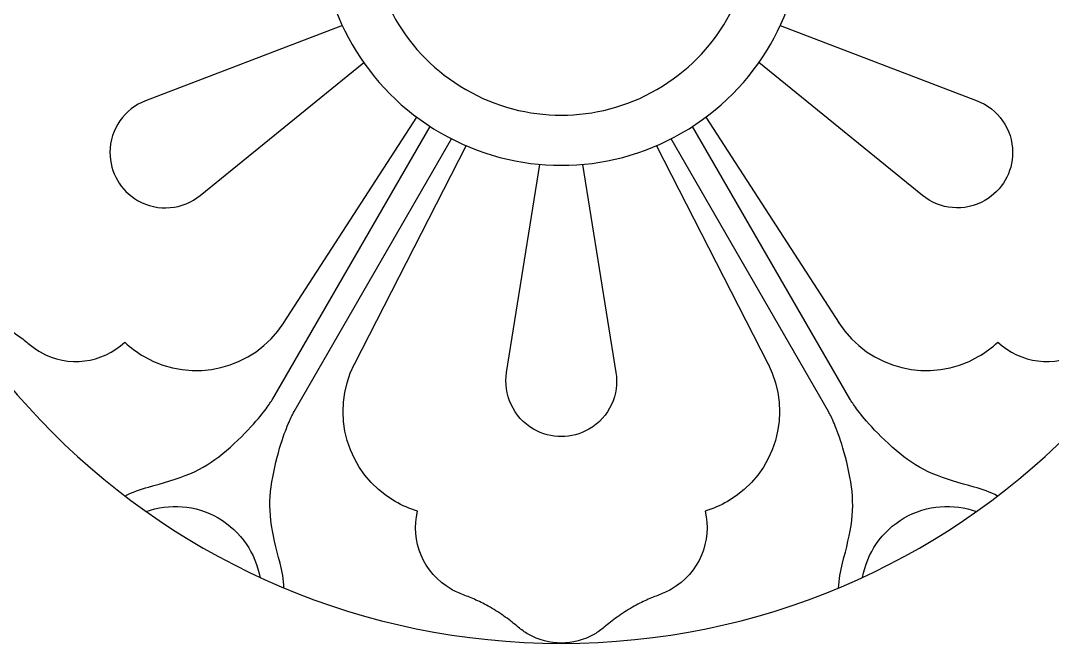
# Model space of a CAD drawing. Extents: x -106 to 93, y -17 to 204.
# Drawn here: x -31.1 to 20.3, y 62.9 to 94 of the extents above; entities that cross this region are included whole.
import ezdxf

# ---------------------------------------------------------------- set-up
doc = ezdxf.new("R2010")
doc.units = 0
doc.header["$MEASUREMENT"] = 0
doc.layers.add('LAYER_1', color=7, linetype='CONTINUOUS')

msp = doc.modelspace()

# ---------------------------------------------------------------- linework, layer by layer
at = {"layer": 'LAYER_1'}
for points, knots in [([(-4.1535, 62.9348), (-23.9765, 62.9348), (-40.0462, 79.0045), (-40.0462, 98.8275), (-40.0462, 98.8275), (-40.0462, 118.6504), (-23.9765, 134.7201), (-4.1535, 134.7201), (-4.1535, 134.7201), (15.6696, 134.7201), (31.7392, 118.6504), (31.7392, 98.8275), (31.7392, 98.8275), (31.7392, 79.0045), (15.6696, 62.9348), (-4.1535, 62.9348)], [0, 0, 0, 0, 0.2, 0.2, 0.2, 0.2, 0.4, 0.4, 0.4, 0.4, 0.6, 0.6, 0.6, 0.6, 1, 1, 1, 1]), ([(6.2763, 92.8057), (5.2547, 91.0325), (3.767, 89.4962), (1.8671, 88.3993), (1.8671, 88.3993), (-0.0327, 87.3024), (-2.1071, 86.7822), (-4.1536, 86.784), (-4.1536, 86.784), (-6.1999, 86.7822), (-8.2743, 87.3025), (-10.1742, 88.3993), (-10.1742, 88.3993), (-12.074, 89.4962), (-13.5618, 91.0326), (-14.5833, 92.8058), (-14.5833, 92.8058), (-15.6082, 94.5771), (-16.1948, 96.6337), (-16.1948, 98.8274), (-16.1948, 98.8274), (-16.1948, 101.0212), (-15.6081, 103.0778), (-14.5832, 104.849), (-14.5832, 104.849), (-13.5617, 106.6222), (-12.0739, 108.1586), (-10.1741, 109.2554), (-10.1741, 109.2554), (-8.2743, 110.3523), (-6.1999, 110.8725), (-4.1535, 110.8706), (-4.1535, 110.8706), (-2.107, 110.8725), (-0.0326, 110.3522), (1.8672, 109.2554), (1.8672, 109.2554), (3.767, 108.1586), (5.2548, 106.6221), (6.2763, 104.849), (6.2763, 104.849), (7.3012, 103.0776), (7.8878, 101.021), (7.8878, 98.8273), (7.8878, 98.8273), (7.8878, 96.6336), (7.3011, 94.5769), (6.2763, 92.8057)], [0, 0, 0, 0, 0.0769231, 0.0769231, 0.0769231, 0.0769231, 0.1538462, 0.1538462, 0.1538462, 0.1538462, 0.2307692, 0.2307692, 0.2307692, 0.2307692, 0.3076923, 0.3076923, 0.3076923, 0.3076923, 0.3846154, 0.3846154, 0.3846154, 0.3846154, 0.4615385, 0.4615385, 0.4615385, 0.4615385, 0.5384615, 0.5384615, 0.5384615, 0.5384615, 0.6153846, 0.6153846, 0.6153846, 0.6153846, 0.6923077, 0.6923077, 0.6923077, 0.6923077, 0.7692308, 0.7692308, 0.7692308, 0.7692308, 0.8461538, 0.8461538, 0.8461538, 0.8461538, 1, 1, 1, 1]), ([(-4.1535, 108.3695), (-2.5321, 108.371), (-0.8884, 107.9587), (0.6168, 107.0896), (0.6168, 107.0896), (2.1221, 106.2206), (3.3009, 105.0033), (4.1102, 103.5984), (4.1102, 103.5984), (4.9222, 102.195), (5.387, 100.5654), (5.387, 98.8274), (5.387, 98.8274), (5.387, 97.0892), (4.9222, 95.4597), (4.1102, 94.0563), (4.1102, 94.0563), (3.3008, 92.6514), (2.122, 91.4341), (0.6167, 90.565), (0.6167, 90.565), (-0.8885, 89.696), (-2.5322, 89.2838), (-4.1536, 89.2853), (-4.1536, 89.2853), (-5.7749, 89.2838), (-7.4186, 89.696), (-8.9238, 90.565), (-8.9238, 90.565), (-10.429, 91.4341), (-11.6078, 92.6514), (-12.4173, 94.0563), (-12.4173, 94.0563), (-13.2291, 95.4598), (-13.694, 97.0893), (-13.694, 98.8274), (-13.694, 98.8274), (-13.694, 100.5655), (-13.2291, 102.1951), (-12.4172, 103.5984), (-12.4172, 103.5984), (-11.6077, 105.0033), (-10.4289, 106.2206), (-8.9237, 107.0897), (-8.9237, 107.0897), (-7.4184, 107.9588), (-5.7748, 108.371), (-4.1535, 108.3695)], [0, 0, 0, 0, 0.0769231, 0.0769231, 0.0769231, 0.0769231, 0.1538462, 0.1538462, 0.1538462, 0.1538462, 0.2307692, 0.2307692, 0.2307692, 0.2307692, 0.3076923, 0.3076923, 0.3076923, 0.3076923, 0.3846154, 0.3846154, 0.3846154, 0.3846154, 0.4615385, 0.4615385, 0.4615385, 0.4615385, 0.5384615, 0.5384615, 0.5384615, 0.5384615, 0.6153846, 0.6153846, 0.6153846, 0.6153846, 0.6923077, 0.6923077, 0.6923077, 0.6923077, 0.7692308, 0.7692308, 0.7692308, 0.7692308, 0.8461538, 0.8461538, 0.8461538, 0.8461538, 1, 1, 1, 1]), ([(-16.1113, 97.4021), (-16.1113, 97.4021), (-28.3296, 96.7869), (-28.3296, 96.7869), (-28.3296, 96.7869), (-28.3332, 96.7868), (-28.3152, 96.7877), (-28.3188, 96.7875), (-28.3188, 96.7875), (-31.0657, 96.6549), (-33.2521, 94.3857), (-33.2522, 91.606), (-33.2522, 91.606), (-33.2521, 91.1889), (-33.2028, 90.7834), (-33.11, 90.3948), (-33.11, 90.3948), (-34.5757, 89.9587), (-35.6446, 88.6011), (-35.6446, 86.9936), (-35.6446, 86.9936), (-35.6446, 86.7643), (-35.6228, 86.54), (-35.5813, 86.3227), (-35.5813, 86.3227), (-35.5491, 86.1056), (-35.5169, 85.8885), (-35.4922, 85.6482), (-35.4922, 85.6482), (-35.4674, 85.408), (-35.45, 85.1446), (-35.45, 84.8539), (-35.45, 84.8539), (-35.45, 84.5633), (-35.4674, 84.2452), (-35.4968, 83.9555), (-35.4968, 83.9555), (-35.5261, 83.6657), (-35.5674, 83.4042), (-35.6086, 83.1427), (-35.6086, 83.1427), (-35.6447, 82.9473), (-35.6636, 82.7458), (-35.6636, 82.54), (-35.6636, 82.54), (-35.6636, 81.9389), (-35.5028, 81.3754), (-35.222, 80.89), (-35.222, 80.89), (-34.9421, 80.4041), (-34.5344, 79.9832), (-34.0139, 79.6826), (-34.0139, 79.6826), (-33.8356, 79.5797), (-33.6517, 79.4953), (-33.4644, 79.4288), (-33.4644, 79.4288), (-33.2173, 79.3338), (-32.9702, 79.2388), (-32.7046, 79.1193), (-32.7046, 79.1193), (-32.439, 78.9998), (-32.1548, 78.8559), (-31.9032, 78.7106), (-31.9032, 78.7106), (-31.6514, 78.5652), (-31.432, 78.4184), (-31.2363, 78.2769), (-31.2363, 78.2769), (-31.0407, 78.1353), (-30.8687, 77.9988), (-30.6967, 77.8625), (-30.6967, 77.8625), (-30.5294, 77.7179), (-30.346, 77.5868), (-30.1474, 77.4721), (-30.1474, 77.4721), (-28.7554, 76.6684), (-27.0451, 76.9153), (-25.9346, 77.9667), (-25.9346, 77.9667), (-25.6446, 77.692), (-25.318, 77.4466), (-24.9568, 77.238), (-24.9568, 77.238), (-22.5494, 75.8481), (-19.491, 76.607), (-18.0027, 78.9196), (-18.0027, 78.9196), (-18.0008, 78.9226), (-18.0107, 78.9075), (-18.0087, 78.9105), (-18.0087, 78.9105), (-18.0087, 78.9105), (-11.3668, 89.1843), (-11.3668, 89.1843)], [0, 0, 0, 0, 0.04, 0.04, 0.04, 0.04, 0.08, 0.08, 0.08, 0.08, 0.12, 0.12, 0.12, 0.12, 0.16, 0.16, 0.16, 0.16, 0.2, 0.2, 0.2, 0.2, 0.24, 0.24, 0.24, 0.24, 0.28, 0.28, 0.28, 0.28, 0.32, 0.32, 0.32, 0.32, 0.36, 0.36, 0.36, 0.36, 0.4, 0.4, 0.4, 0.4, 0.44, 0.44, 0.44, 0.44, 0.48, 0.48, 0.48, 0.48, 0.52, 0.52, 0.52, 0.52, 0.56, 0.56, 0.56, 0.56, 0.6, 0.6, 0.6, 0.6, 0.64, 0.64, 0.64, 0.64, 0.68, 0.68, 0.68, 0.68, 0.72, 0.72, 0.72, 0.72, 0.76, 0.76, 0.76, 0.76, 0.8, 0.8, 0.8, 0.8, 0.84, 0.84, 0.84, 0.84, 0.88, 0.88, 0.88, 0.88, 0.92, 0.92, 0.92, 0.92, 1, 1, 1, 1]), ([(3.0597, 89.1842), (3.0597, 89.1842), (9.7016, 78.9104), (9.7016, 78.9104), (9.7016, 78.9104), (9.7036, 78.9074), (9.6938, 78.9226), (9.6958, 78.9196), (9.6958, 78.9196), (11.1841, 76.6069), (14.2423, 75.8481), (16.6498, 77.2379), (16.6498, 77.2379), (17.011, 77.4465), (17.3375, 77.692), (17.6276, 77.9667), (17.6276, 77.9667), (18.7381, 76.9153), (20.4483, 76.6684), (21.8404, 77.4721), (21.8404, 77.4721), (22.039, 77.5868), (22.2224, 77.7179), (22.3898, 77.8625), (22.3898, 77.8625), (22.5617, 77.9988), (22.7336, 78.1353), (22.9293, 78.2768), (22.9293, 78.2768), (23.125, 78.4184), (23.3444, 78.5651), (23.5961, 78.7105), (23.5961, 78.7105), (23.8478, 78.8559), (24.1319, 78.9998), (24.3976, 79.1193), (24.3976, 79.1193), (24.6632, 79.2388), (24.9103, 79.3338), (25.1574, 79.4287), (25.1574, 79.4287), (25.3447, 79.4952), (25.5286, 79.5796), (25.7068, 79.6825), (25.7068, 79.6825), (26.2274, 79.9831), (26.6351, 80.4041), (26.915, 80.8899), (26.915, 80.8899), (27.1958, 81.3752), (27.3566, 81.9388), (27.3566, 82.5399), (27.3566, 82.5399), (27.3566, 82.7457), (27.3377, 82.9472), (27.3017, 83.1427), (27.3017, 83.1427), (27.2604, 83.4041), (27.2191, 83.6657), (27.1898, 83.9554), (27.1898, 83.9554), (27.1605, 84.2452), (27.1431, 84.5632), (27.1431, 84.8538), (27.1431, 84.8538), (27.1431, 85.1446), (27.1605, 85.408), (27.1852, 85.6481), (27.1852, 85.6481), (27.2099, 85.8884), (27.2422, 86.1055), (27.2743, 86.3226), (27.2743, 86.3226), (27.3158, 86.5399), (27.3377, 86.7642), (27.3377, 86.9935), (27.3377, 86.9935), (27.3377, 88.6009), (26.2687, 89.9587), (24.8029, 90.3947), (24.8029, 90.3947), (24.8959, 90.7833), (24.9451, 91.1888), (24.9451, 91.6059), (24.9451, 91.6059), (24.9451, 94.3857), (22.7588, 96.6548), (20.0118, 96.7874), (20.0118, 96.7874), (20.0082, 96.7876), (20.0262, 96.7867), (20.0227, 96.7868), (20.0227, 96.7868), (20.0227, 96.7868), (7.8044, 97.402), (7.8044, 97.402)], [0, 0, 0, 0, 0.04, 0.04, 0.04, 0.04, 0.08, 0.08, 0.08, 0.08, 0.12, 0.12, 0.12, 0.12, 0.16, 0.16, 0.16, 0.16, 0.2, 0.2, 0.2, 0.2, 0.24, 0.24, 0.24, 0.24, 0.28, 0.28, 0.28, 0.28, 0.32, 0.32, 0.32, 0.32, 0.36, 0.36, 0.36, 0.36, 0.4, 0.4, 0.4, 0.4, 0.44, 0.44, 0.44, 0.44, 0.48, 0.48, 0.48, 0.48, 0.52, 0.52, 0.52, 0.52, 0.56, 0.56, 0.56, 0.56, 0.6, 0.6, 0.6, 0.6, 0.64, 0.64, 0.64, 0.64, 0.68, 0.68, 0.68, 0.68, 0.72, 0.72, 0.72, 0.72, 0.76, 0.76, 0.76, 0.76, 0.8, 0.8, 0.8, 0.8, 0.84, 0.84, 0.84, 0.84, 0.88, 0.88, 0.88, 0.88, 0.92, 0.92, 0.92, 0.92, 1, 1, 1, 1]), ([(-15.076, 93.7521), (-15.076, 93.7521), (-24.8961, 90), (-24.8961, 90), (-24.8961, 90), (-24.8971, 89.9997), (-24.8923, 90.0014), (-24.8933, 90.0011), (-24.8933, 90.0011), (-25.933, 89.6052), (-26.6717, 88.599), (-26.6717, 87.4203), (-26.6717, 87.4203), (-26.6717, 86.9174), (-26.5373, 86.4458), (-26.3024, 86.0398), (-26.3024, 86.0398), (-26.0682, 85.6332), (-25.7271, 85.281), (-25.2915, 85.0295), (-25.2915, 85.0295), (-24.2707, 84.4402), (-23.0299, 84.5769), (-22.1673, 85.2793), (-22.1673, 85.2793), (-22.1665, 85.2799), (-22.1703, 85.2768), (-22.1696, 85.2774), (-22.1696, 85.2774), (-22.1696, 85.2774), (-14.0102, 91.9058), (-14.0102, 91.9058)], [0, 0, 0, 0, 0.1111111, 0.1111111, 0.1111111, 0.1111111, 0.2222222, 0.2222222, 0.2222222, 0.2222222, 0.3333333, 0.3333333, 0.3333333, 0.3333333, 0.4444444, 0.4444444, 0.4444444, 0.4444444, 0.5555556, 0.5555556, 0.5555556, 0.5555556, 0.6666667, 0.6666667, 0.6666667, 0.6666667, 0.7777778, 0.7777778, 0.7777778, 0.7777778, 1, 1, 1, 1]), ([(6.7691, 93.7519), (6.7691, 93.7519), (16.5892, 89.9999), (16.5892, 89.9999), (16.5892, 89.9999), (16.5901, 89.9996), (16.5854, 90.0013), (16.5864, 90.001), (16.5864, 90.001), (17.6261, 89.6051), (18.3648, 88.5989), (18.3648, 87.4202), (18.3648, 87.4202), (18.3648, 86.9172), (18.2303, 86.4457), (17.9953, 86.0396), (17.9953, 86.0396), (17.7612, 85.6332), (17.4201, 85.2809), (16.9845, 85.0295), (16.9845, 85.0295), (15.9637, 84.4402), (14.7229, 84.5769), (13.8602, 85.2793), (13.8602, 85.2793), (13.8595, 85.2799), (13.8633, 85.2768), (13.8626, 85.2773), (13.8626, 85.2773), (13.8626, 85.2773), (5.7031, 91.9058), (5.7031, 91.9058)], [0, 0, 0, 0, 0.1111111, 0.1111111, 0.1111111, 0.1111111, 0.2222222, 0.2222222, 0.2222222, 0.2222222, 0.3333333, 0.3333333, 0.3333333, 0.3333333, 0.4444444, 0.4444444, 0.4444444, 0.4444444, 0.5555556, 0.5555556, 0.5555556, 0.5555556, 0.6666667, 0.6666667, 0.6666667, 0.6666667, 0.7777778, 0.7777778, 0.7777778, 0.7777778, 1, 1, 1, 1]), ([(-25.9211, 70.2837), (-25.5499, 70.4768), (-25.1583, 70.626), (-24.7553, 70.729), (-24.7553, 70.729), (-24.0281, 70.9321), (-23.3002, 71.1352), (-22.6829, 71.3975), (-22.6829, 71.3975), (-22.0656, 71.6597), (-21.5587, 71.981), (-21.045, 72.3988), (-21.045, 72.3988), (-20.5313, 72.8165), (-20.0107, 73.3308), (-19.6381, 73.7325), (-19.6381, 73.7325), (-19.2657, 74.1341), (-19.0412, 74.4235), (-18.8848, 74.6374), (-18.8848, 74.6374), (-18.7286, 74.8511), (-18.6403, 74.9896), (-18.552, 75.1279), (-18.552, 75.1279), (-18.552, 75.1279), (-10.703, 88.7228), (-10.703, 88.7228)], [0, 0, 0, 0, 0.125, 0.125, 0.125, 0.125, 0.25, 0.25, 0.25, 0.25, 0.375, 0.375, 0.375, 0.375, 0.5, 0.5, 0.5, 0.5, 0.625, 0.625, 0.625, 0.625, 0.75, 0.75, 0.75, 0.75, 1, 1, 1, 1]), ([(17.614, 70.2837), (17.2429, 70.4768), (16.8513, 70.626), (16.4483, 70.7289), (16.4483, 70.7289), (15.7209, 70.932), (14.9931, 71.1352), (14.3759, 71.3974), (14.3759, 71.3974), (13.7586, 71.6597), (13.2517, 71.9809), (12.738, 72.3987), (12.738, 72.3987), (12.2243, 72.8165), (11.7036, 73.3307), (11.3311, 73.7325), (11.3311, 73.7325), (10.9587, 74.1341), (10.7342, 74.4234), (10.5778, 74.6373), (10.5778, 74.6373), (10.4215, 74.8511), (10.3332, 74.9895), (10.245, 75.1278), (10.245, 75.1278), (10.245, 75.1278), (2.396, 88.7227), (2.396, 88.7227)], [0, 0, 0, 0, 0.125, 0.125, 0.125, 0.125, 0.25, 0.25, 0.25, 0.25, 0.375, 0.375, 0.375, 0.375, 0.5, 0.5, 0.5, 0.5, 0.625, 0.625, 0.625, 0.625, 0.75, 0.75, 0.75, 0.75, 1, 1, 1, 1]), ([(-17.9889, 65.6954), (-18.0072, 66.1133), (-18.0742, 66.536), (-18.1866, 66.9366), (-18.1866, 66.9366), (-18.3744, 67.668), (-18.5623, 68.3998), (-18.6438, 69.0655), (-18.6438, 69.0655), (-18.7253, 69.7312), (-18.7006, 70.3308), (-18.5956, 70.9846), (-18.5956, 70.9846), (-18.4907, 71.6383), (-18.3057, 72.3464), (-18.144, 72.8699), (-18.144, 72.8699), (-17.9824, 73.3932), (-17.8441, 73.7324), (-17.7371, 73.9747), (-17.7371, 73.9747), (-17.6301, 74.2169), (-17.5543, 74.3625), (-17.4786, 74.5082), (-17.4786, 74.5082), (-17.4786, 74.5082), (-9.6296, 88.1031), (-9.6296, 88.1031)], [0, 0, 0, 0, 0.125, 0.125, 0.125, 0.125, 0.25, 0.25, 0.25, 0.25, 0.375, 0.375, 0.375, 0.375, 0.5, 0.5, 0.5, 0.5, 0.625, 0.625, 0.625, 0.625, 0.75, 0.75, 0.75, 0.75, 1, 1, 1, 1]), ([(9.6816, 65.6909), (9.6998, 66.1088), (9.7672, 66.536), (9.8796, 66.9366), (9.8796, 66.9366), (10.0673, 67.6679), (10.2553, 68.3998), (10.3368, 69.0655), (10.3368, 69.0655), (10.4183, 69.7312), (10.3935, 70.3308), (10.2886, 70.9846), (10.2886, 70.9846), (10.1836, 71.6382), (9.9987, 72.3463), (9.837, 72.8698), (9.837, 72.8698), (9.6754, 73.3932), (9.537, 73.7323), (9.43, 73.9746), (9.43, 73.9746), (9.323, 74.2169), (9.2473, 74.3625), (9.1716, 74.5082), (9.1716, 74.5082), (9.1716, 74.5082), (1.3226, 88.103), (1.3226, 88.103)], [0, 0, 0, 0, 0.125, 0.125, 0.125, 0.125, 0.25, 0.25, 0.25, 0.25, 0.375, 0.375, 0.375, 0.375, 0.5, 0.5, 0.5, 0.5, 0.625, 0.625, 0.625, 0.625, 0.75, 0.75, 0.75, 0.75, 1, 1, 1, 1]), ([(0.5911, 87.7589), (0.5911, 87.7589), (6.1675, 76.87), (6.1675, 76.87), (6.1675, 76.87), (6.1691, 76.8669), (6.1609, 76.8828), (6.1626, 76.8796), (6.1626, 76.8796), (7.4212, 74.4344), (6.5492, 71.4064), (4.1418, 70.0164), (4.1418, 70.0164), (3.7806, 69.8079), (3.4048, 69.6478), (3.0218, 69.534), (3.0218, 69.534), (3.3771, 68.0466), (2.7358, 66.442), (1.3437, 65.6383), (1.3437, 65.6383), (1.145, 65.5237), (0.9399, 65.4304), (0.731, 65.3578), (0.731, 65.3578), (0.5269, 65.2771), (0.3228, 65.1963), (0.1023, 65.0976), (0.1023, 65.0976), (-0.1181, 64.999), (-0.3549, 64.8824), (-0.6066, 64.737), (-0.6066, 64.737), (-0.8584, 64.5917), (-1.1251, 64.4176), (-1.3614, 64.2473), (-1.3614, 64.2473), (-1.5976, 64.0771), (-1.8034, 63.9105), (-2.0093, 63.7441), (-2.0093, 63.7441), (-2.1606, 63.6151), (-2.3255, 63.498), (-2.5038, 63.3951), (-2.5038, 63.3951), (-3.0244, 63.0945), (-3.5928, 62.952), (-4.1536, 62.9525), (-4.1536, 62.9525), (-4.7143, 62.952), (-5.2826, 63.0946), (-5.8032, 63.3952), (-5.8032, 63.3952), (-5.9814, 63.4981), (-6.1466, 63.6152), (-6.2977, 63.7441), (-6.2977, 63.7441), (-6.5036, 63.9106), (-6.7094, 64.0772), (-6.9458, 64.2474), (-6.9458, 64.2474), (-7.1819, 64.4176), (-7.4487, 64.5917), (-7.7004, 64.7371), (-7.7004, 64.7371), (-7.9521, 64.8824), (-8.1889, 64.9991), (-8.4094, 65.0977), (-8.4094, 65.0977), (-8.6298, 65.1963), (-8.834, 65.2771), (-9.038, 65.3579), (-9.038, 65.3579), (-9.247, 65.4304), (-9.4521, 65.5237), (-9.6507, 65.6384), (-9.6507, 65.6384), (-11.0428, 66.4421), (-11.6841, 68.0467), (-11.3288, 69.534), (-11.3288, 69.534), (-11.7118, 69.6479), (-12.0876, 69.808), (-12.4489, 70.0165), (-12.4489, 70.0165), (-14.8563, 71.4064), (-15.7282, 74.4344), (-14.4695, 76.8797), (-14.4695, 76.8797), (-14.4678, 76.8828), (-14.4762, 76.8669), (-14.4745, 76.87), (-14.4745, 76.87), (-14.4745, 76.87), (-8.8981, 87.759), (-8.8981, 87.759)], [0, 0, 0, 0, 0.04, 0.04, 0.04, 0.04, 0.08, 0.08, 0.08, 0.08, 0.12, 0.12, 0.12, 0.12, 0.16, 0.16, 0.16, 0.16, 0.2, 0.2, 0.2, 0.2, 0.24, 0.24, 0.24, 0.24, 0.28, 0.28, 0.28, 0.28, 0.32, 0.32, 0.32, 0.32, 0.36, 0.36, 0.36, 0.36, 0.4, 0.4, 0.4, 0.4, 0.44, 0.44, 0.44, 0.44, 0.48, 0.48, 0.48, 0.48, 0.52, 0.52, 0.52, 0.52, 0.56, 0.56, 0.56, 0.56, 0.6, 0.6, 0.6, 0.6, 0.64, 0.64, 0.64, 0.64, 0.68, 0.68, 0.68, 0.68, 0.72, 0.72, 0.72, 0.72, 0.76, 0.76, 0.76, 0.76, 0.8, 0.8, 0.8, 0.8, 0.84, 0.84, 0.84, 0.84, 0.88, 0.88, 0.88, 0.88, 0.92, 0.92, 0.92, 0.92, 1, 1, 1, 1]), ([(-3.0876, 86.8304), (-3.0876, 86.8304), (-1.4269, 76.4499), (-1.4269, 76.4499), (-1.4269, 76.4499), (-1.4267, 76.4489), (-1.4277, 76.4539), (-1.4274, 76.4529), (-1.4274, 76.4529), (-1.2504, 75.3546), (-1.7525, 74.2118), (-2.7732, 73.6223), (-2.7732, 73.6223), (-3.2088, 73.3709), (-3.6845, 73.2516), (-4.1536, 73.2521), (-4.1536, 73.2521), (-4.6226, 73.2516), (-5.0983, 73.371), (-5.5338, 73.6224), (-5.5338, 73.6224), (-6.5546, 74.2118), (-7.0566, 75.3547), (-6.8796, 76.453), (-6.8796, 76.453), (-6.8794, 76.454), (-6.8802, 76.449), (-6.8801, 76.45), (-6.8801, 76.45), (-6.8801, 76.45), (-5.2194, 86.8305), (-5.2194, 86.8305)], [0, 0, 0, 0, 0.1111111, 0.1111111, 0.1111111, 0.1111111, 0.2222222, 0.2222222, 0.2222222, 0.2222222, 0.3333333, 0.3333333, 0.3333333, 0.3333333, 0.4444444, 0.4444444, 0.4444444, 0.4444444, 0.5555556, 0.5555556, 0.5555556, 0.5555556, 0.6666667, 0.6666667, 0.6666667, 0.6666667, 0.7777778, 0.7777778, 0.7777778, 0.7777778, 1, 1, 1, 1]), ([(-24.8664, 69.5107), (-23.719, 69.9231), (-22.4037, 69.8468), (-21.2651, 69.1892), (-21.2651, 69.1892), (-20.1264, 68.5319), (-19.3968, 67.4034), (-19.1803, 66.2035)], [0, 0, 0, 0, 0.3333333, 0.3333333, 0.3333333, 0.3333333, 1, 1, 1, 1]), ([(10.878, 66.2236), (11.0946, 67.4235), (11.8194, 68.5319), (12.958, 69.1892), (12.958, 69.1892), (14.0966, 69.8467), (15.4121, 69.9229), (16.5595, 69.5105)], [0, 0, 0, 0, 0.3333333, 0.3333333, 0.3333333, 0.3333333, 1, 1, 1, 1])]:
    msp.add_open_spline(points, degree=3, knots=knots, dxfattribs=at)

doc.saveas('drawing.dxf')
